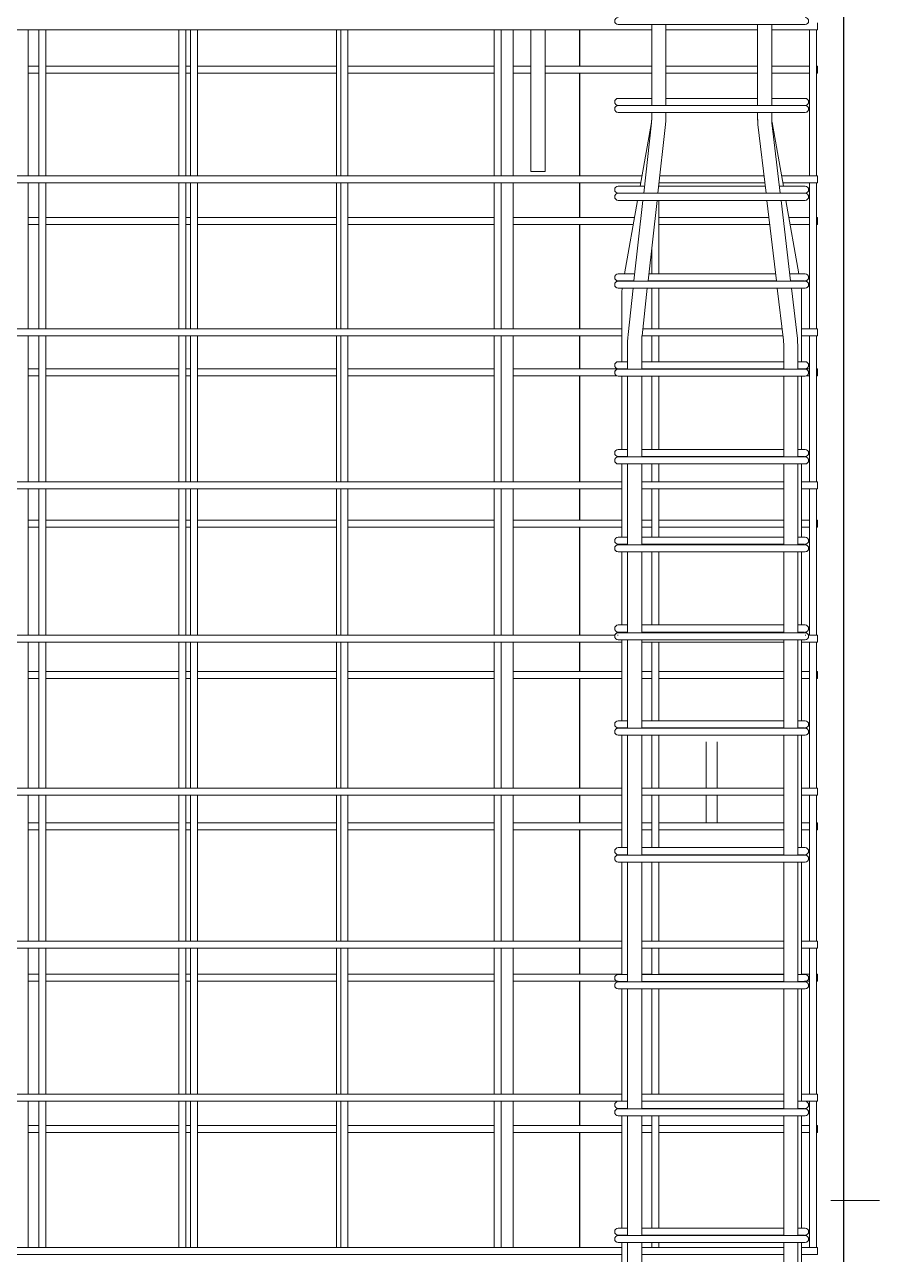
# Model space of a CAD drawing. Header units: millimetres. Extents: x 1454 to 26503, y -2036 to 18825.
# Drawn here: x 4909 to 5879, y 1588 to 2984 of the extents above; entities that cross this region are included whole.
import ezdxf

# ---------------------------------------------------------------- set-up
doc = ezdxf.new("R2010")
doc.units = ezdxf.units.MM
for name, color, linetype, lineweight in [('A-GENM', 13, 'Continuous', 18), ('A-WALL', 113, 'Continuous', 25), ('G-ANNO-SYMB', 111, 'Continuous', 9), ('S-RBAR', 171, 'Continuous', 18)]:
    doc.layers.add(name, color=color, linetype=linetype, lineweight=lineweight)

# ---------------------------------------------------------------- blocks, each defined once
blk = doc.blocks.new('12_7Ø_ Lifting Insert_COLUMN - 12_9Ø Lifting insert-V3-Elevation Front 1')
at = {"layer": 'A-GENM', "flags": 128}
for points in [[(5682.5, 2170), (5682.5, 2165.9), (5682.5, 2154.4), (5682.5, 2137.2), (5682.5, 2117.6)], [(5695.2, 2117.6), (5695.2, 2122.8), (5695.2, 2142.3), (5695.2, 2158.2), (5695.2, 2167.8), (5695.2, 2170)], [(5682.5, 2109.6), (5682.5, 2097.7), (5682.5, 2081.8), (5682.5, 2078.2)], [(5695.2, 2078.2), (5695.2, 2085.6), (5695.2, 2102.8), (5695.2, 2109.6)]]:
    blk.add_lwpolyline(points, dxfattribs=at)

msp = doc.modelspace()

# ---------------------------------------------------------------- linework, layer by layer
at = {"layer": 'A-WALL'}
for p, q in [((5838.8071, -378), (5838.8071, 3660)), ((5538.8071, 2978.26923), (5538.8071, 2936.96552)), ((5538.8071, 2928.96552), (5538.8071, 2812.53846)), ((5538.8071, 2804.53846), (5538.8071, 2765.2069)), ((5538.8071, 2757.2069), (5538.8071, 2638.80769)), ((5538.8071, 2630.80769), (5538.8071, 2593.44828)), ((5538.8071, 2585.44828), (5538.8071, 2465.07692)), ((5538.8071, 2457.07692), (5538.8071, 2421.68966)), ((5538.8071, 2413.68966), (5538.8071, 2291.34615)), ((5538.8071, 2283.34615), (5538.8071, 2249.93103)), ((5538.8071, 2241.93103), (5538.8071, 2117.61538)), ((5538.8071, 2109.61538), (5538.8071, 2078.17241)), ((5538.8071, 2070.17241), (5538.8071, 1943.88462)), ((5538.8071, 1935.88462), (5538.8071, 1906.41379)), ((5538.8071, 1898.41379), (5538.8071, 1770.15385)), ((5538.8071, 1762.15385), (5538.8071, 1734.65517)), ((5538.8071, 1726.65517), (5538.8071, 1596.42308))]:
    msp.add_line(p, q, dxfattribs=at)
at = {"layer": 'G-ANNO-SYMB'}
msp.add_line((5879.10057, 1649.65673), (5824.05879, 1649.65673), dxfattribs=at)
at = {"layer": 'S-RBAR'}
for p, q in [((5620.90093, 2978.26923), (4408.8071, 2978.26923)), ((4913.41794, 2812.53846), (4913.41794, 2978.26923)), ((4925.41794, 2812.53846), (4925.41794, 2978.26923)), ((4933.41794, 2812.53846), (4933.41794, 2978.26923)), ((5084.28822, 2812.53846), (5084.28822, 2978.26923)), ((5092.28822, 2812.53846), (5092.28822, 2978.26923)), ((5097.62156, 2812.53846), (5097.62156, 2978.26923)), ((5105.62156, 2812.53846), (5105.62156, 2978.26923)), ((5263.1585, 2812.53846), (5263.1585, 2978.26923)), ((5268.26267, 2812.53846), (5268.26267, 2978.26923)), ((5276.26267, 2812.53846), (5276.26267, 2978.26923)), ((5442.02878, 2812.53846), (5442.02878, 2978.26923)), ((5450.02878, 2812.53846), (5450.02878, 2978.26923)), ((5463.8071, 2812.53846), (5463.8071, 2978.26923)), ((5483.78472, 2817.5), (5483.78472, 2978.26923)), ((5499.78472, 2817.5), (5499.78472, 2978.26923)), ((5582.8071, 2984.10805), (5602.8071, 2984.10805)), ((5582.8071, 2984.10805), (5602.8071, 2984.10805)), ((5774.8071, 2984.10805), (5602.8071, 2984.10805)), ((5620.90093, 2892.37833), (5620.90093, 2984.10805)), ((5636.90093, 2892.37833), (5636.90093, 2984.10805)), ((5740.90093, 2978.26923), (5636.90093, 2978.26923)), ((5740.90093, 2892.37833), (5740.90093, 2984.10805)), ((5756.90093, 2892.37833), (5756.90093, 2984.10805)), ((5808.8071, 2978.26923), (5756.90093, 2978.26923)), ((5774.8071, 2984.10805), (5794.8071, 2984.10805)), ((5799.76935, 2812.53846), (5799.76935, 2978.26923)), ((5807.76935, 2812.53846), (5807.76935, 2978.26923)), ((5808.8071, 2986.26923), (5808.8071, 2978.26923)), ((4925.41794, 2936.96552), (4913.41794, 2936.96552)), ((5084.28822, 2936.96552), (4933.41794, 2936.96552)), ((5097.62156, 2936.96552), (5092.28822, 2936.96552)), ((5263.1585, 2936.96552), (5105.62156, 2936.96552)), ((5442.02878, 2936.96552), (5276.26267, 2936.96552)), ((5483.78472, 2936.96552), (5463.8071, 2936.96552)), ((5620.89907, 2936.96552), (5499.78472, 2936.96552)), ((5740.90093, 2936.96552), (5636.90093, 2936.96552)), ((5799.76935, 2936.96552), (5756.90093, 2936.96552)), ((5808.8071, 2936.96552), (5807.76935, 2936.96552)), ((5808.8071, 2936.96552), (5808.8071, 2928.96552)), ((4925.41794, 2928.96552), (4913.41794, 2928.96552)), ((5084.28822, 2928.96552), (4933.41794, 2928.96552)), ((5097.62156, 2928.96552), (5092.28822, 2928.96552)), ((5263.1585, 2928.96552), (5105.62156, 2928.96552)), ((5442.02878, 2928.96552), (5276.26267, 2928.96552)), ((5483.78472, 2928.96552), (5463.8071, 2928.96552)), ((5620.89907, 2928.96552), (5499.78472, 2928.96552)), ((5740.90093, 2928.96552), (5636.90093, 2928.96552)), ((5799.76935, 2928.96552), (5756.90093, 2928.96552)), ((5808.8071, 2928.96552), (5807.76935, 2928.96552)), ((5602.8071, 2900.38943), (5582.8071, 2900.38943)), ((5582.8071, 2892.37833), (5588.66497, 2892.37833)), ((5582.8071, 2892.37833), (5588.66497, 2892.37833)), ((5588.66497, 2892.37833), (5602.8071, 2892.37833)), ((5602.8071, 2900.38943), (5620.90093, 2900.38943)), ((5774.8071, 2892.37833), (5602.8071, 2892.37833)), ((5636.90093, 2900.38943), (5740.90093, 2900.38943)), ((5756.90093, 2900.38943), (5774.8071, 2900.38943)), ((5794.8071, 2900.38943), (5774.8071, 2900.38943)), ((5774.8071, 2892.37833), (5794.8071, 2892.37833)), ((5582.8071, 2884.37833), (5602.8071, 2884.37833)), ((5582.8071, 2884.37833), (5602.8071, 2884.37833)), ((5774.8071, 2884.37833), (5602.8071, 2884.37833)), ((5620.56731, 2872.57983), (5620.89962, 2878.26204)), ((5620.89962, 2878.26204), (5620.90093, 2878.64344)), ((5620.90093, 2878.64344), (5620.90093, 2884.37833)), ((5636.68532, 2874.72932), (5636.90093, 2878.64344)), ((5636.90093, 2878.64344), (5636.90093, 2884.37833)), ((5740.90093, 2878.64344), (5740.90093, 2884.37833)), ((5741.1318, 2874.70179), (5740.90093, 2878.64344)), ((5756.90093, 2878.64344), (5756.90093, 2884.37833)), ((5756.90231, 2878.26551), (5756.90093, 2878.64344)), ((5757.25245, 2872.6349), (5756.90231, 2878.26551)), ((5774.8071, 2884.37833), (5794.8071, 2884.37833)), ((5607.66496, 2800.77886), (5620.41478, 2873.0867)), ((5611.69764, 2792.64861), (5620.56731, 2872.57983)), ((5627.79585, 2792.64861), (5636.4697, 2870.8152)), ((5636.4697, 2870.8152), (5636.68532, 2874.72932)), ((5741.36267, 2870.76013), (5741.1318, 2874.70179)), ((5750.57871, 2792.64861), (5741.36267, 2870.76013)), ((5766.68969, 2792.64861), (5757.25245, 2872.6349)), ((5770.13691, 2800.77886), (5757.38709, 2873.0867)), ((5609.73849, 2812.53846), (4408.8071, 2812.53846)), ((5499.78472, 2817.5), (5483.78472, 2817.5)), ((5748.23199, 2812.53846), (5630.00295, 2812.53846)), ((5808.8071, 2812.53846), (5768.06337, 2812.53846)), ((5808.8071, 2812.53846), (5808.8071, 2804.53846)), ((5608.32788, 2804.53846), (4408.8071, 2804.53846)), ((4913.41794, 2638.80769), (4913.41794, 2804.53846)), ((4925.41794, 2638.80769), (4925.41794, 2804.53846)), ((4933.41794, 2638.80769), (4933.41794, 2804.53846)), ((5084.28822, 2638.80769), (5084.28822, 2804.53846)), ((5092.28822, 2638.80769), (5092.28822, 2804.53846)), ((5097.62156, 2638.80769), (5097.62156, 2804.53846)), ((5105.62156, 2638.80769), (5105.62156, 2804.53846)), ((5263.1585, 2638.80769), (5263.1585, 2804.53846)), ((5268.26267, 2638.80769), (5268.26267, 2804.53846)), ((5276.26267, 2638.80769), (5276.26267, 2804.53846)), ((5442.02878, 2638.80769), (5442.02878, 2804.53846)), ((5450.02878, 2638.80769), (5450.02878, 2804.53846)), ((5463.8071, 2638.80769), (5463.8071, 2804.53846)), ((5602.8071, 2800.77886), (5582.8071, 2800.77886)), ((5588.66497, 2792.77886), (5582.8071, 2792.77886)), ((5582.8071, 2792.64861), (5588.66497, 2792.64861)), ((5582.8071, 2792.64861), (5588.66497, 2792.64861)), ((5602.8071, 2792.77886), (5588.66497, 2792.77886)), ((5588.66497, 2792.64861), (5602.8071, 2792.64861)), ((5602.8071, 2800.77886), (5612.59983, 2800.77886)), ((5602.8071, 2792.77886), (5611.7121, 2792.77886)), ((5774.8071, 2792.64861), (5602.8071, 2792.64861)), ((5627.8103, 2792.77886), (5750.56335, 2792.77886)), ((5628.69803, 2800.77886), (5749.61946, 2800.77886)), ((5628.89907, 2800.77886), (5628.89907, 2802.59051)), ((5749.17588, 2804.53846), (5629.11522, 2804.53846)), ((5765.73044, 2800.77886), (5774.8071, 2800.77886)), ((5766.67433, 2792.77886), (5774.8071, 2792.77886)), ((5808.8071, 2804.53846), (5769.47399, 2804.53846)), ((5794.8071, 2800.77886), (5774.8071, 2800.77886)), ((5788.94924, 2792.77886), (5774.8071, 2792.77886)), ((5774.8071, 2792.64861), (5794.8071, 2792.64861)), ((5794.12562, 2792.77886), (5788.94924, 2792.77886)), ((5799.76935, 2638.80769), (5799.76935, 2804.53846)), ((5807.76935, 2638.80769), (5807.76935, 2804.53846)), ((5582.8071, 2784.64861), (5602.8071, 2784.64861)), ((5582.8071, 2784.64861), (5602.8071, 2784.64861)), ((5590.10093, 2701.16828), (5604.82076, 2784.64861)), ((5600.68258, 2693.3835), (5610.80992, 2784.64861)), ((5774.8071, 2784.64861), (5602.8071, 2784.64861)), ((5616.78078, 2693.3835), (5626.90812, 2784.64861)), ((5628.89907, 2701.16828), (5628.89907, 2784.64861)), ((5762.29059, 2693.3835), (5751.5226, 2784.64861)), ((5778.40157, 2693.3835), (5767.63358, 2784.64861)), ((5787.70094, 2701.16828), (5772.98111, 2784.64861)), ((5774.8071, 2784.64861), (5794.8071, 2784.64861)), ((4925.41794, 2765.2069), (4913.41794, 2765.2069)), ((5084.28822, 2765.2069), (4933.41794, 2765.2069)), ((5097.62156, 2765.2069), (5092.28822, 2765.2069)), ((5263.1585, 2765.2069), (5105.62156, 2765.2069)), ((5442.02878, 2765.2069), (5276.26267, 2765.2069)), ((5601.39266, 2765.2069), (5463.8071, 2765.2069)), ((5753.81645, 2765.2069), (5628.89907, 2765.2069)), ((5799.76935, 2765.2069), (5776.40921, 2765.2069)), ((5808.8071, 2765.2069), (5807.76935, 2765.2069)), ((5808.8071, 2765.2069), (5808.8071, 2757.2069)), ((4925.41794, 2757.2069), (4913.41794, 2757.2069)), ((5084.28822, 2757.2069), (4933.41794, 2757.2069)), ((5097.62156, 2757.2069), (5092.28822, 2757.2069)), ((5263.1585, 2757.2069), (5105.62156, 2757.2069)), ((5442.02878, 2757.2069), (5276.26267, 2757.2069)), ((5599.98205, 2757.2069), (5463.8071, 2757.2069)), ((5754.76033, 2757.2069), (5628.89907, 2757.2069)), ((5799.76935, 2757.2069), (5777.81982, 2757.2069)), ((5808.8071, 2757.2069), (5807.76935, 2757.2069)), ((5620.89907, 2701.16828), (5620.89907, 2730.49646)), ((5601.40798, 2701.16828), (5582.8071, 2701.16828)), ((5617.64463, 2701.16828), (5761.37209, 2701.16828)), ((5794.8071, 2701.16828), (5777.60021, 2701.16828)), ((5588.66497, 2693.16828), (5582.8071, 2693.16828)), ((5582.8071, 2692.91889), (5588.66497, 2692.91889)), ((5582.8071, 2692.91889), (5588.66497, 2692.91889)), ((5582.8071, 2684.91889), (5602.8071, 2684.91889)), ((5582.8071, 2684.91889), (5602.8071, 2684.91889)), ((5600.60693, 2693.16828), (5588.66497, 2693.16828)), ((5588.66497, 2692.91889), (5602.8071, 2692.91889)), ((5593.92384, 2632.4754), (5599.74329, 2684.91889)), ((5774.8071, 2692.91889), (5602.8071, 2692.91889)), ((5774.8071, 2684.91889), (5602.8071, 2684.91889)), ((5609.82623, 2630.71077), (5615.8415, 2684.91889)), ((5616.7569, 2693.16828), (5762.31598, 2693.16828)), ((5620.89907, 2638.80769), (5620.89907, 2684.91889)), ((5628.89907, 2638.80769), (5628.89907, 2684.91889)), ((5770.23827, 2626.0221), (5763.28929, 2684.91889)), ((5774.8071, 2692.91889), (5794.8071, 2692.91889)), ((5774.8071, 2684.91889), (5794.8071, 2684.91889)), ((5788.94924, 2693.16828), (5778.50038, 2693.16828)), ((5786.12806, 2627.89687), (5779.40027, 2684.91889)), ((5794.12562, 2693.16828), (5788.94924, 2693.16828)), ((5586.90093, 2601.55771), (5586.90093, 2678.82077)), ((5790.90093, 2601.55771), (5790.90093, 2678.82077)), ((5586.90093, 2638.80769), (4408.8071, 2638.80769)), ((5768.72975, 2638.80769), (5610.72471, 2638.80769)), ((5808.8071, 2638.80769), (5790.90093, 2638.80769)), ((5808.8071, 2638.80769), (5808.8071, 2630.80769)), ((5586.90093, 2630.80769), (4408.8071, 2630.80769)), ((4913.41794, 2465.07692), (4913.41794, 2630.80769)), ((4925.41794, 2465.07692), (4925.41794, 2630.80769)), ((4933.41794, 2465.07692), (4933.41794, 2630.80769)), ((5084.28822, 2465.07692), (5084.28822, 2630.80769)), ((5092.28822, 2465.07692), (5092.28822, 2630.80769)), ((5097.62156, 2465.07692), (5097.62156, 2630.80769)), ((5105.62156, 2465.07692), (5105.62156, 2630.80769)), ((5263.1585, 2465.07692), (5263.1585, 2630.80769)), ((5268.26267, 2465.07692), (5268.26267, 2630.80769)), ((5276.26267, 2465.07692), (5276.26267, 2630.80769)), ((5442.02878, 2465.07692), (5442.02878, 2630.80769)), ((5450.02878, 2465.07692), (5450.02878, 2630.80769)), ((5463.8071, 2465.07692), (5463.8071, 2630.80769)), ((5593.4926, 2624.64715), (5593.70822, 2628.56127)), ((5593.4926, 2593.18916), (5593.4926, 2624.64715)), ((5593.70822, 2628.56127), (5593.92384, 2632.4754)), ((5609.4926, 2624.64715), (5609.78599, 2630.33621)), ((5609.4926, 2593.18916), (5609.4926, 2624.64715)), ((5609.78599, 2630.33621), (5609.82623, 2630.71077)), ((5769.67364, 2630.80769), (5609.83699, 2630.80769)), ((5620.89907, 2601.55771), (5620.89907, 2630.80769)), ((5628.89907, 2601.55771), (5628.89907, 2630.80769)), ((5770.28067, 2625.65093), (5770.23827, 2626.0221)), ((5770.58979, 2620.01356), (5770.28067, 2625.65093)), ((5786.35892, 2623.95521), (5786.12806, 2627.89687)), ((5786.58979, 2620.01356), (5786.35892, 2623.95521)), ((5808.8071, 2630.80769), (5790.90093, 2630.80769)), ((5799.76935, 2465.07692), (5799.76935, 2630.80769)), ((5807.76935, 2465.07692), (5807.76935, 2630.80769)), ((5770.58979, 2593.18916), (5770.58979, 2620.01356)), ((5786.58979, 2593.18916), (5786.58979, 2620.01356)), ((5592.91656, 2601.55771), (5582.8071, 2601.55771)), ((5609.4926, 2601.55771), (5770.58979, 2601.55771)), ((5794.8071, 2601.55771), (5786.92842, 2601.55771)), ((4925.41794, 2593.44828), (4913.41794, 2593.44828)), ((4925.41794, 2585.44828), (4913.41794, 2585.44828)), ((5084.28822, 2593.44828), (4933.41794, 2593.44828)), ((5084.28822, 2585.44828), (4933.41794, 2585.44828)), ((5097.62156, 2593.44828), (5092.28822, 2593.44828)), ((5097.62156, 2585.44828), (5092.28822, 2585.44828)), ((5263.1585, 2593.44828), (5105.62156, 2593.44828)), ((5263.1585, 2585.44828), (5105.62156, 2585.44828)), ((5442.02878, 2593.44828), (5276.26267, 2593.44828)), ((5442.02878, 2585.44828), (5276.26267, 2585.44828)), ((5586.90093, 2593.44828), (5463.8071, 2593.44828)), ((5581.47532, 2585.44828), (5463.8071, 2585.44828)), ((5588.66497, 2593.55771), (5582.8071, 2593.55771)), ((5582.8071, 2593.18916), (5588.66497, 2593.18916)), ((5582.8071, 2593.18916), (5588.66497, 2593.18916)), ((5582.8071, 2585.18916), (5602.8071, 2585.18916)), ((5582.8071, 2585.18916), (5602.8071, 2585.18916)), ((5586.90093, 2501.94714), (5586.90093, 2585.18916)), ((5593.33786, 2593.55771), (5588.66497, 2593.55771)), ((5588.66497, 2593.18916), (5602.8071, 2593.18916)), ((5593.4926, 2493.45944), (5593.4926, 2585.18916)), ((5774.8071, 2593.18916), (5602.8071, 2593.18916)), ((5774.8071, 2585.18916), (5602.8071, 2585.18916)), ((5609.4926, 2593.55771), (5770.58979, 2593.55771)), ((5620.89907, 2593.44828), (5609.4926, 2593.44828)), ((5609.4926, 2493.45944), (5609.4926, 2585.18916)), ((5620.89907, 2501.94714), (5620.89907, 2585.18916)), ((5770.58979, 2593.44828), (5628.89907, 2593.44828)), ((5628.89907, 2501.94714), (5628.89907, 2585.18916)), ((5770.58979, 2493.45944), (5770.58979, 2585.18916)), ((5774.8071, 2593.18916), (5794.8071, 2593.18916)), ((5774.8071, 2585.18916), (5794.8071, 2585.18916)), ((5786.58979, 2493.45944), (5786.58979, 2585.18916)), ((5788.94924, 2593.55771), (5786.79265, 2593.55771)), ((5794.12562, 2593.55771), (5788.94924, 2593.55771)), ((5799.76935, 2593.44828), (5790.90093, 2593.44828)), ((5790.90093, 2501.94714), (5790.90093, 2585.18916)), ((5799.76935, 2585.44828), (5796.13888, 2585.44828)), ((5808.8071, 2593.44828), (5807.76935, 2593.44828)), ((5808.8071, 2585.44828), (5807.76935, 2585.44828)), ((5808.8071, 2593.44828), (5808.8071, 2585.44828)), ((5592.91656, 2501.94714), (5582.8071, 2501.94714)), ((5609.4926, 2501.94714), (5770.58979, 2501.94714)), ((5794.8071, 2501.94714), (5786.92842, 2501.94714)), ((5588.66497, 2493.94714), (5582.8071, 2493.94714)), ((5582.8071, 2493.45944), (5588.66497, 2493.45944)), ((5582.8071, 2493.45944), (5588.66497, 2493.45944)), ((5582.8071, 2485.45944), (5602.8071, 2485.45944)), ((5582.8071, 2485.45944), (5602.8071, 2485.45944)), ((5586.90093, 2493.45944), (5586.90093, 2493.94714)), ((5586.90093, 2402.33657), (5586.90093, 2485.45944)), ((5593.33786, 2493.94714), (5588.66497, 2493.94714)), ((5588.66497, 2493.45944), (5602.8071, 2493.45944)), ((5593.4926, 2393.72972), (5593.4926, 2485.45944)), ((5774.8071, 2493.45944), (5602.8071, 2493.45944)), ((5774.8071, 2485.45944), (5602.8071, 2485.45944)), ((5609.4926, 2493.94714), (5770.58979, 2493.94714)), ((5609.4926, 2393.72972), (5609.4926, 2485.45944)), ((5620.89907, 2493.45944), (5620.89907, 2493.94714)), ((5620.89907, 2465.07692), (5620.89907, 2485.45944)), ((5628.89907, 2493.45944), (5628.89907, 2493.94714)), ((5628.89907, 2465.07692), (5628.89907, 2485.45944)), ((5770.58979, 2393.72972), (5770.58979, 2485.45944)), ((5774.8071, 2493.45944), (5794.8071, 2493.45944)), ((5774.8071, 2485.45944), (5794.8071, 2485.45944)), ((5786.58979, 2393.72972), (5786.58979, 2485.45944)), ((5788.94924, 2493.94714), (5786.79265, 2493.94714)), ((5794.12562, 2493.94714), (5788.94924, 2493.94714)), ((5790.90093, 2493.45944), (5790.90093, 2493.94714)), ((5790.90093, 2402.33657), (5790.90093, 2485.45944)), ((5586.90093, 2465.07692), (4408.8071, 2465.07692)), ((5586.90093, 2457.07692), (4408.8071, 2457.07692)), ((4913.41794, 2291.34615), (4913.41794, 2457.07692)), ((4925.41794, 2291.34615), (4925.41794, 2457.07692)), ((4933.41794, 2291.34615), (4933.41794, 2457.07692)), ((5084.28822, 2291.34615), (5084.28822, 2457.07692)), ((5092.28822, 2291.34615), (5092.28822, 2457.07692)), ((5097.62156, 2291.34615), (5097.62156, 2457.07692)), ((5105.62156, 2291.34615), (5105.62156, 2457.07692)), ((5263.1585, 2291.34615), (5263.1585, 2457.07692)), ((5268.26267, 2291.34615), (5268.26267, 2457.07692)), ((5276.26267, 2291.34615), (5276.26267, 2457.07692)), ((5442.02878, 2291.34615), (5442.02878, 2457.07692)), ((5450.02878, 2291.34615), (5450.02878, 2457.07692)), ((5463.8071, 2291.34615), (5463.8071, 2457.07692)), ((5770.58979, 2465.07692), (5609.4926, 2465.07692)), ((5770.58979, 2457.07692), (5609.4926, 2457.07692)), ((5620.89907, 2402.33657), (5620.89907, 2457.07692)), ((5628.89907, 2402.33657), (5628.89907, 2457.07692)), ((5808.8071, 2465.07692), (5790.90093, 2465.07692)), ((5808.8071, 2457.07692), (5790.90093, 2457.07692)), ((5799.76935, 2291.34615), (5799.76935, 2457.07692)), ((5807.76935, 2291.34615), (5807.76935, 2457.07692)), ((5808.8071, 2465.07692), (5808.8071, 2457.07692)), ((4925.41794, 2421.68966), (4913.41794, 2421.68966)), ((5084.28822, 2421.68966), (4933.41794, 2421.68966)), ((5097.62156, 2421.68966), (5092.28822, 2421.68966)), ((5263.1585, 2421.68966), (5105.62156, 2421.68966)), ((5442.02878, 2421.68966), (5276.26267, 2421.68966)), ((5586.90093, 2421.68966), (5463.8071, 2421.68966)), ((5620.89907, 2421.68966), (5609.4926, 2421.68966)), ((5770.58979, 2421.68966), (5628.89907, 2421.68966)), ((5799.76935, 2421.68966), (5790.90093, 2421.68966)), ((5808.8071, 2421.68966), (5807.76935, 2421.68966)), ((5808.8071, 2421.68966), (5808.8071, 2413.68966)), ((4925.41794, 2413.68966), (4913.41794, 2413.68966)), ((5084.28822, 2413.68966), (4933.41794, 2413.68966)), ((5097.62156, 2413.68966), (5092.28822, 2413.68966)), ((5263.1585, 2413.68966), (5105.62156, 2413.68966)), ((5442.02878, 2413.68966), (5276.26267, 2413.68966)), ((5586.90093, 2413.68966), (5463.8071, 2413.68966)), ((5592.91656, 2402.33657), (5582.8071, 2402.33657)), ((5620.89907, 2413.68966), (5609.4926, 2413.68966)), ((5609.4926, 2402.33657), (5770.58979, 2402.33657)), ((5770.58979, 2413.68966), (5628.89907, 2413.68966)), ((5794.8071, 2402.33657), (5786.92842, 2402.33657)), ((5799.76935, 2413.68966), (5790.90093, 2413.68966)), ((5808.8071, 2413.68966), (5807.76935, 2413.68966)), ((5588.66497, 2394.33657), (5582.8071, 2394.33657)), ((5582.8071, 2393.72972), (5588.66497, 2393.72972)), ((5582.8071, 2393.72972), (5588.66497, 2393.72972)), ((5586.90093, 2393.72972), (5586.90093, 2394.33657)), ((5593.33786, 2394.33657), (5588.66497, 2394.33657)), ((5588.66497, 2393.72972), (5602.8071, 2393.72972)), ((5774.8071, 2393.72972), (5602.8071, 2393.72972)), ((5609.4926, 2394.33657), (5770.58979, 2394.33657)), ((5620.89907, 2393.72972), (5620.89907, 2394.33657)), ((5628.89907, 2393.72972), (5628.89907, 2394.33657)), ((5774.8071, 2393.72972), (5794.8071, 2393.72972)), ((5788.94924, 2394.33657), (5786.79265, 2394.33657)), ((5794.12562, 2394.33657), (5788.94924, 2394.33657)), ((5790.90093, 2393.72972), (5790.90093, 2394.33657)), ((5582.8071, 2385.72972), (5602.8071, 2385.72972)), ((5582.8071, 2385.72972), (5602.8071, 2385.72972)), ((5586.90093, 2302.72599), (5586.90093, 2385.72972)), ((5593.4926, 2294), (5593.4926, 2385.72972)), ((5774.8071, 2385.72972), (5602.8071, 2385.72972)), ((5609.4926, 2294), (5609.4926, 2385.72972)), ((5620.89907, 2302.72599), (5620.89907, 2385.72972)), ((5628.89907, 2302.72599), (5628.89907, 2385.72972)), ((5770.58979, 2294), (5770.58979, 2385.72972)), ((5774.8071, 2385.72972), (5794.8071, 2385.72972)), ((5786.58979, 2294), (5786.58979, 2385.72972)), ((5790.90093, 2302.72599), (5790.90093, 2385.72972)), ((5579.25428, 2291.34615), (4408.8071, 2291.34615)), ((5582.8071, 2291.34615), (5582.10327, 2291.34615)), ((5592.91656, 2302.72599), (5582.8071, 2302.72599)), ((5588.66497, 2294.72599), (5582.8071, 2294.72599)), ((5582.8071, 2294), (5588.66497, 2294)), ((5582.8071, 2294), (5588.66497, 2294)), ((5586.90093, 2294), (5586.90093, 2294.72599)), ((5593.33786, 2294.72599), (5588.66497, 2294.72599)), ((5588.66497, 2294), (5602.8071, 2294)), ((5774.8071, 2294), (5602.8071, 2294)), ((5609.4926, 2302.72599), (5770.58979, 2302.72599)), ((5609.4926, 2294.72599), (5770.58979, 2294.72599)), ((5620.89907, 2294), (5620.89907, 2294.72599)), ((5628.89907, 2294), (5628.89907, 2294.72599)), ((5774.8071, 2294), (5794.8071, 2294)), ((5788.94924, 2294.72599), (5786.79265, 2294.72599)), ((5794.8071, 2302.72599), (5786.92842, 2302.72599)), ((5794.12562, 2294.72599), (5788.94924, 2294.72599)), ((5790.90093, 2294), (5790.90093, 2294.72599)), ((5795.51094, 2291.34615), (5794.8071, 2291.34615)), ((5808.8071, 2291.34615), (5798.35993, 2291.34615)), ((5808.8071, 2291.34615), (5808.8071, 2283.34615)), ((5586.90093, 2283.34615), (4408.8071, 2283.34615)), ((4913.41794, 2117.61538), (4913.41794, 2283.34615)), ((4925.41794, 2117.61538), (4925.41794, 2283.34615)), ((4933.41794, 2117.61538), (4933.41794, 2283.34615)), ((5084.28822, 2117.61538), (5084.28822, 2283.34615)), ((5092.28822, 2117.61538), (5092.28822, 2283.34615)), ((5097.62156, 2117.61538), (5097.62156, 2283.34615)), ((5105.62156, 2117.61538), (5105.62156, 2283.34615)), ((5263.1585, 2117.61538), (5263.1585, 2283.34615)), ((5268.26267, 2117.61538), (5268.26267, 2283.34615)), ((5276.26267, 2117.61538), (5276.26267, 2283.34615)), ((5442.02878, 2117.61538), (5442.02878, 2283.34615)), ((5450.02878, 2117.61538), (5450.02878, 2283.34615)), ((5463.8071, 2117.61538), (5463.8071, 2283.34615)), ((5582.8071, 2286), (5602.8071, 2286)), ((5582.8071, 2286), (5602.8071, 2286)), ((5586.90093, 2194), (5586.90093, 2286)), ((5593.4926, 2185.61713), (5593.4926, 2286)), ((5774.8071, 2286), (5602.8071, 2286)), ((5609.4926, 2185.61713), (5609.4926, 2286)), ((5770.58979, 2283.34615), (5609.4926, 2283.34615)), ((5620.89907, 2194), (5620.89907, 2283.34615)), ((5628.89907, 2194), (5628.89907, 2283.34615)), ((5770.58979, 2185.61713), (5770.58979, 2286)), ((5774.8071, 2286), (5794.8071, 2286)), ((5786.58979, 2185.61713), (5786.58979, 2286)), ((5790.90093, 2194), (5790.90093, 2286)), ((5808.8071, 2283.34615), (5790.90093, 2283.34615)), ((5799.76935, 2117.61538), (5799.76935, 2283.34615)), ((5807.76935, 2117.61538), (5807.76935, 2283.34615)), ((4925.41794, 2249.93103), (4913.41794, 2249.93103)), ((5084.28822, 2249.93103), (4933.41794, 2249.93103)), ((5097.62156, 2249.93103), (5092.28822, 2249.93103)), ((5263.1585, 2249.93103), (5105.62156, 2249.93103)), ((5442.02878, 2249.93103), (5276.26267, 2249.93103)), ((5586.90093, 2249.93103), (5463.8071, 2249.93103)), ((5620.89907, 2249.93103), (5609.4926, 2249.93103)), ((5770.58979, 2249.93103), (5628.89907, 2249.93103)), ((5799.76935, 2249.93103), (5790.90093, 2249.93103)), ((5808.8071, 2249.93103), (5807.76935, 2249.93103)), ((5808.8071, 2249.93103), (5808.8071, 2241.93103)), ((4925.41794, 2241.93103), (4913.41794, 2241.93103)), ((5084.28822, 2241.93103), (4933.41794, 2241.93103)), ((5097.62156, 2241.93103), (5092.28822, 2241.93103)), ((5263.1585, 2241.93103), (5105.62156, 2241.93103)), ((5442.02878, 2241.93103), (5276.26267, 2241.93103)), ((5586.90093, 2241.93103), (5463.8071, 2241.93103)), ((5620.89907, 2241.93103), (5609.4926, 2241.93103)), ((5770.58979, 2241.93103), (5628.89907, 2241.93103)), ((5799.76935, 2241.93103), (5790.90093, 2241.93103)), ((5808.8071, 2241.93103), (5807.76935, 2241.93103)), ((5592.91656, 2194), (5582.8071, 2194)), ((5609.4926, 2194), (5770.58979, 2194)), ((5794.8071, 2194), (5786.92842, 2194)), ((5588.66497, 2186), (5582.8071, 2186)), ((5582.8071, 2185.61713), (5588.66497, 2185.61713)), ((5582.8071, 2185.61713), (5588.66497, 2185.61713)), ((5582.8071, 2177.61713), (5602.8071, 2177.61713)), ((5582.8071, 2177.61713), (5602.8071, 2177.61713)), ((5586.90093, 2050.05263), (5586.90093, 2177.61713)), ((5593.33786, 2186), (5588.66497, 2186)), ((5588.66497, 2185.61713), (5602.8071, 2185.61713)), ((5593.4926, 2041.6649), (5593.4926, 2177.61713)), ((5774.8071, 2185.61713), (5602.8071, 2185.61713)), ((5774.8071, 2177.61713), (5602.8071, 2177.61713)), ((5609.4926, 2186), (5770.58979, 2186)), ((5609.4926, 2041.6649), (5609.4926, 2177.61713)), ((5620.89907, 2117.61538), (5620.89907, 2177.61713)), ((5628.89907, 2117.61538), (5628.89907, 2177.61713)), ((5770.58979, 2041.6649), (5770.58979, 2177.61713)), ((5774.8071, 2185.61713), (5794.8071, 2185.61713)), ((5774.8071, 2177.61713), (5794.8071, 2177.61713)), ((5786.58979, 2041.6649), (5786.58979, 2177.61713)), ((5788.94924, 2186), (5786.79265, 2186)), ((5794.12562, 2186), (5788.94924, 2186)), ((5790.90093, 2050.05263), (5790.90093, 2177.61713)), ((5586.90093, 2117.61538), (4408.8071, 2117.61538)), ((5586.90093, 2109.61538), (4408.8071, 2109.61538)), ((4913.41794, 1943.88462), (4913.41794, 2109.61538)), ((4925.41794, 1943.88462), (4925.41794, 2109.61538)), ((4933.41794, 1943.88462), (4933.41794, 2109.61538)), ((5084.28822, 1943.88462), (5084.28822, 2109.61538)), ((5092.28822, 1943.88462), (5092.28822, 2109.61538)), ((5097.62156, 1943.88462), (5097.62156, 2109.61538)), ((5105.62156, 1943.88462), (5105.62156, 2109.61538)), ((5263.1585, 1943.88462), (5263.1585, 2109.61538)), ((5268.26267, 1943.88462), (5268.26267, 2109.61538)), ((5276.26267, 1943.88462), (5276.26267, 2109.61538)), ((5442.02878, 1943.88462), (5442.02878, 2109.61538)), ((5450.02878, 1943.88462), (5450.02878, 2109.61538)), ((5463.8071, 1943.88462), (5463.8071, 2109.61538)), ((5770.58979, 2117.61538), (5609.4926, 2117.61538)), ((5770.58979, 2109.61538), (5609.4926, 2109.61538)), ((5620.89907, 2050.05263), (5620.89907, 2109.61538)), ((5628.89907, 2050.05263), (5628.89907, 2109.61538)), ((5808.8071, 2117.61538), (5790.90093, 2117.61538)), ((5808.8071, 2109.61538), (5790.90093, 2109.61538)), ((5799.76935, 1943.88462), (5799.76935, 2109.61538)), ((5807.76935, 1943.88462), (5807.76935, 2109.61538)), ((5808.8071, 2117.61538), (5808.8071, 2109.61538)), ((4925.41794, 2078.17241), (4913.41794, 2078.17241)), ((4925.41794, 2070.17241), (4913.41794, 2070.17241)), ((5084.28822, 2078.17241), (4933.41794, 2078.17241)), ((5084.28822, 2070.17241), (4933.41794, 2070.17241)), ((5097.62156, 2078.17241), (5092.28822, 2078.17241)), ((5097.62156, 2070.17241), (5092.28822, 2070.17241)), ((5263.1585, 2078.17241), (5105.62156, 2078.17241)), ((5263.1585, 2070.17241), (5105.62156, 2070.17241)), ((5442.02878, 2078.17241), (5276.26267, 2078.17241)), ((5442.02878, 2070.17241), (5276.26267, 2070.17241)), ((5586.90093, 2078.17241), (5463.8071, 2078.17241)), ((5586.90093, 2070.17241), (5463.8071, 2070.17241)), ((5620.89907, 2078.17241), (5609.4926, 2078.17241)), ((5620.89907, 2070.17241), (5609.4926, 2070.17241)), ((5770.58979, 2078.17241), (5628.89907, 2078.17241)), ((5770.58979, 2070.17241), (5628.89907, 2070.17241)), ((5799.76935, 2078.17241), (5790.90093, 2078.17241)), ((5799.76935, 2070.17241), (5790.90093, 2070.17241)), ((5808.8071, 2078.17241), (5807.76935, 2078.17241)), ((5808.8071, 2070.17241), (5807.76935, 2070.17241)), ((5808.8071, 2078.17241), (5808.8071, 2070.17241)), ((5592.91656, 2050.05263), (5582.8071, 2050.05263)), ((5588.66497, 2042.05263), (5582.8071, 2042.05263)), ((5582.8071, 2041.6649), (5588.66497, 2041.6649)), ((5582.8071, 2041.6649), (5588.66497, 2041.6649)), ((5593.33786, 2042.05263), (5588.66497, 2042.05263)), ((5588.66497, 2041.6649), (5602.8071, 2041.6649)), ((5774.8071, 2041.6649), (5602.8071, 2041.6649)), ((5609.4926, 2050.05263), (5770.58979, 2050.05263)), ((5609.4926, 2042.05263), (5770.58979, 2042.05263)), ((5774.8071, 2041.6649), (5794.8071, 2041.6649)), ((5788.94924, 2042.05263), (5786.79265, 2042.05263)), ((5794.8071, 2050.05263), (5786.92842, 2050.05263)), ((5794.12562, 2042.05263), (5788.94924, 2042.05263)), ((5582.8071, 2033.6649), (5602.8071, 2033.6649)), ((5582.8071, 2033.6649), (5602.8071, 2033.6649)), ((5586.90093, 1906.10526), (5586.90093, 2033.6649)), ((5593.4926, 1897.71267), (5593.4926, 2033.6649)), ((5774.8071, 2033.6649), (5602.8071, 2033.6649)), ((5609.4926, 1897.71267), (5609.4926, 2033.6649)), ((5620.89907, 1943.88462), (5620.89907, 2033.6649)), ((5628.89907, 1943.88462), (5628.89907, 2033.6649)), ((5770.58979, 1897.71267), (5770.58979, 2033.6649)), ((5774.8071, 2033.6649), (5794.8071, 2033.6649)), ((5786.58979, 1897.71267), (5786.58979, 2033.6649)), ((5790.90093, 1906.10526), (5790.90093, 2033.6649)), ((5586.90093, 1943.88462), (4408.8071, 1943.88462)), ((5770.58979, 1943.88462), (5609.4926, 1943.88462)), ((5808.8071, 1943.88462), (5790.90093, 1943.88462)), ((5808.8071, 1943.88462), (5808.8071, 1935.88462)), ((5586.90093, 1935.88462), (4408.8071, 1935.88462)), ((4913.41794, 1770.15385), (4913.41794, 1935.88462)), ((4925.41794, 1770.15385), (4925.41794, 1935.88462)), ((4933.41794, 1770.15385), (4933.41794, 1935.88462)), ((5084.28822, 1770.15385), (5084.28822, 1935.88462)), ((5092.28822, 1770.15385), (5092.28822, 1935.88462)), ((5097.62156, 1770.15385), (5097.62156, 1935.88462)), ((5105.62156, 1770.15385), (5105.62156, 1935.88462)), ((5263.1585, 1770.15385), (5263.1585, 1935.88462)), ((5268.26267, 1770.15385), (5268.26267, 1935.88462)), ((5276.26267, 1770.15385), (5276.26267, 1935.88462)), ((5442.02878, 1770.15385), (5442.02878, 1935.88462)), ((5450.02878, 1770.15385), (5450.02878, 1935.88462)), ((5463.8071, 1770.15385), (5463.8071, 1935.88462)), ((5770.58979, 1935.88462), (5609.4926, 1935.88462)), ((5620.89907, 1906.10526), (5620.89907, 1935.88462)), ((5628.89907, 1906.10526), (5628.89907, 1935.88462)), ((5808.8071, 1935.88462), (5790.90093, 1935.88462)), ((5799.76935, 1770.15385), (5799.76935, 1935.88462)), ((5807.76935, 1770.15385), (5807.76935, 1935.88462)), ((4925.41794, 1906.41379), (4913.41794, 1906.41379)), ((4925.41794, 1898.41379), (4913.41794, 1898.41379)), ((5084.28822, 1906.41379), (4933.41794, 1906.41379)), ((5084.28822, 1898.41379), (4933.41794, 1898.41379)), ((5097.62156, 1906.41379), (5092.28822, 1906.41379)), ((5097.62156, 1898.41379), (5092.28822, 1898.41379)), ((5263.1585, 1906.41379), (5105.62156, 1906.41379)), ((5263.1585, 1898.41379), (5105.62156, 1898.41379)), ((5442.02878, 1906.41379), (5276.26267, 1906.41379)), ((5442.02878, 1898.41379), (5276.26267, 1898.41379)), ((5586.90093, 1906.41379), (5463.8071, 1906.41379)), ((5581.35602, 1898.41379), (5463.8071, 1898.41379)), ((5582.8071, 1898.41379), (5581.7945, 1898.41379)), ((5592.91656, 1906.10526), (5582.8071, 1906.10526)), ((5620.89907, 1906.41379), (5609.4926, 1906.41379)), ((5609.4926, 1906.10526), (5770.58979, 1906.10526)), ((5770.58979, 1906.41379), (5628.89907, 1906.41379)), ((5794.8071, 1906.10526), (5786.92842, 1906.10526)), ((5799.76935, 1906.41379), (5790.90093, 1906.41379)), ((5795.8197, 1898.41379), (5794.10023, 1898.41379)), ((5799.76935, 1898.41379), (5796.25818, 1898.41379)), ((5808.8071, 1906.41379), (5807.76935, 1906.41379)), ((5808.8071, 1898.41379), (5807.76935, 1898.41379)), ((5808.8071, 1906.41379), (5808.8071, 1898.41379)), ((5588.66497, 1898.10526), (5582.8071, 1898.10526)), ((5582.8071, 1897.71267), (5588.66497, 1897.71267)), ((5582.8071, 1897.71267), (5588.66497, 1897.71267)), ((5582.8071, 1889.71267), (5602.8071, 1889.71267)), ((5582.8071, 1889.71267), (5602.8071, 1889.71267)), ((5586.90093, 1762.15789), (5586.90093, 1889.71267)), ((5593.33786, 1898.10526), (5588.66497, 1898.10526)), ((5588.66497, 1897.71267), (5602.8071, 1897.71267)), ((5593.4926, 1753.76043), (5593.4926, 1889.71267)), ((5774.8071, 1897.71267), (5602.8071, 1897.71267)), ((5774.8071, 1889.71267), (5602.8071, 1889.71267)), ((5609.4926, 1898.10526), (5770.58979, 1898.10526)), ((5609.4926, 1753.76043), (5609.4926, 1889.71267)), ((5620.89907, 1770.15385), (5620.89907, 1889.71267)), ((5628.89907, 1770.15385), (5628.89907, 1889.71267)), ((5770.58979, 1753.76043), (5770.58979, 1889.71267)), ((5774.8071, 1897.71267), (5794.8071, 1897.71267)), ((5774.8071, 1889.71267), (5794.8071, 1889.71267)), ((5786.58979, 1753.76043), (5786.58979, 1889.71267)), ((5788.94924, 1898.10526), (5786.79265, 1898.10526)), ((5794.12562, 1898.10526), (5788.94924, 1898.10526)), ((5790.90093, 1762.15789), (5790.90093, 1889.71267)), ((5586.90093, 1770.15385), (4408.8071, 1770.15385)), ((5582.8071, 1762.15385), (4408.8071, 1762.15385)), ((4913.41794, 1596.42308), (4913.41794, 1762.15385)), ((4925.41794, 1596.42308), (4925.41794, 1762.15385)), ((4933.41794, 1596.42308), (4933.41794, 1762.15385)), ((5084.28822, 1596.42308), (5084.28822, 1762.15385)), ((5092.28822, 1596.42308), (5092.28822, 1762.15385)), ((5097.62156, 1596.42308), (5097.62156, 1762.15385)), ((5105.62156, 1596.42308), (5105.62156, 1762.15385)), ((5263.1585, 1596.42308), (5263.1585, 1762.15385)), ((5268.26267, 1596.42308), (5268.26267, 1762.15385)), ((5276.26267, 1596.42308), (5276.26267, 1762.15385)), ((5442.02878, 1596.42308), (5442.02878, 1762.15385)), ((5450.02878, 1596.42308), (5450.02878, 1762.15385)), ((5463.8071, 1596.42308), (5463.8071, 1762.15385)), ((5592.91656, 1762.15789), (5582.8071, 1762.15789)), ((5770.58979, 1770.15385), (5609.4926, 1770.15385)), ((5609.4926, 1762.15789), (5770.58979, 1762.15789)), ((5794.8071, 1762.15789), (5786.92842, 1762.15789)), ((5808.8071, 1770.15385), (5790.90093, 1770.15385)), ((5808.8071, 1762.15385), (5794.8071, 1762.15385)), ((5799.76935, 1596.42308), (5799.76935, 1762.15385)), ((5807.76935, 1596.42308), (5807.76935, 1762.15385)), ((5808.8071, 1770.15385), (5808.8071, 1762.15385)), ((5588.66497, 1754.15789), (5582.8071, 1754.15789)), ((5582.8071, 1753.76043), (5588.66497, 1753.76043)), ((5582.8071, 1753.76043), (5588.66497, 1753.76043)), ((5582.8071, 1745.76043), (5602.8071, 1745.76043)), ((5582.8071, 1745.76043), (5602.8071, 1745.76043)), ((5586.90093, 1618.21053), (5586.90093, 1745.76043)), ((5593.33786, 1754.15789), (5588.66497, 1754.15789)), ((5588.66497, 1753.76043), (5602.8071, 1753.76043)), ((5593.4926, 1609.8082), (5593.4926, 1745.76043)), ((5774.8071, 1753.76043), (5602.8071, 1753.76043)), ((5774.8071, 1745.76043), (5602.8071, 1745.76043)), ((5609.4926, 1754.15789), (5770.58979, 1754.15789)), ((5609.4926, 1609.8082), (5609.4926, 1745.76043)), ((5620.89907, 1618.21053), (5620.89907, 1745.76043)), ((5628.89907, 1618.21053), (5628.89907, 1745.76043)), ((5770.58979, 1609.8082), (5770.58979, 1745.76043)), ((5774.8071, 1753.76043), (5794.8071, 1753.76043)), ((5774.8071, 1745.76043), (5794.8071, 1745.76043)), ((5786.58979, 1609.8082), (5786.58979, 1745.76043)), ((5788.94924, 1754.15789), (5786.79265, 1754.15789)), ((5794.12562, 1754.15789), (5788.94924, 1754.15789)), ((5790.90093, 1618.21053), (5790.90093, 1745.76043)), ((4925.41794, 1734.65517), (4913.41794, 1734.65517)), ((5084.28822, 1734.65517), (4933.41794, 1734.65517)), ((5097.62156, 1734.65517), (5092.28822, 1734.65517)), ((5263.1585, 1734.65517), (5105.62156, 1734.65517)), ((5442.02878, 1734.65517), (5276.26267, 1734.65517)), ((5586.90093, 1734.65517), (5463.8071, 1734.65517)), ((5620.89907, 1734.65517), (5609.4926, 1734.65517)), ((5770.58979, 1734.65517), (5628.89907, 1734.65517)), ((5799.76935, 1734.65517), (5790.90093, 1734.65517)), ((5808.8071, 1734.65517), (5807.76935, 1734.65517)), ((5808.8071, 1734.65517), (5808.8071, 1726.65517)), ((4925.41794, 1726.65517), (4913.41794, 1726.65517)), ((5084.28822, 1726.65517), (4933.41794, 1726.65517)), ((5097.62156, 1726.65517), (5092.28822, 1726.65517)), ((5263.1585, 1726.65517), (5105.62156, 1726.65517)), ((5442.02878, 1726.65517), (5276.26267, 1726.65517)), ((5586.90093, 1726.65517), (5463.8071, 1726.65517)), ((5620.89907, 1726.65517), (5609.4926, 1726.65517)), ((5770.58979, 1726.65517), (5628.89907, 1726.65517)), ((5799.76935, 1726.65517), (5790.90093, 1726.65517)), ((5808.8071, 1726.65517), (5807.76935, 1726.65517)), ((5592.91656, 1618.21053), (5582.8071, 1618.21053)), ((5588.66497, 1610.21053), (5582.8071, 1610.21053)), ((5582.8071, 1609.8082), (5588.66497, 1609.8082)), ((5582.8071, 1609.8082), (5588.66497, 1609.8082)), ((5593.33786, 1610.21053), (5588.66497, 1610.21053)), ((5588.66497, 1609.8082), (5602.8071, 1609.8082)), ((5774.8071, 1609.8082), (5602.8071, 1609.8082)), ((5609.4926, 1618.21053), (5770.58979, 1618.21053)), ((5609.4926, 1610.21053), (5770.58979, 1610.21053)), ((5774.8071, 1609.8082), (5794.8071, 1609.8082)), ((5788.94924, 1610.21053), (5786.79265, 1610.21053)), ((5794.8071, 1618.21053), (5786.92842, 1618.21053)), ((5794.12562, 1610.21053), (5788.94924, 1610.21053)), ((5586.90093, 1596.42308), (4408.8071, 1596.42308)), ((5582.8071, 1601.8082), (5602.8071, 1601.8082)), ((5582.8071, 1601.8082), (5602.8071, 1601.8082)), ((5586.90093, 1474.26316), (5586.90093, 1601.8082)), ((5593.4926, 1465.85597), (5593.4926, 1601.8082)), ((5774.8071, 1601.8082), (5602.8071, 1601.8082)), ((5609.4926, 1465.85597), (5609.4926, 1601.8082)), ((5770.58979, 1596.42308), (5609.4926, 1596.42308)), ((5620.89907, 1596.42308), (5620.89907, 1601.8082)), ((5628.89907, 1596.42308), (5628.89907, 1601.8082)), ((5770.58979, 1465.85597), (5770.58979, 1601.8082)), ((5774.8071, 1601.8082), (5794.8071, 1601.8082)), ((5786.58979, 1465.85597), (5786.58979, 1601.8082)), ((5790.90093, 1474.26316), (5790.90093, 1601.8082)), ((5808.8071, 1596.42308), (5790.90093, 1596.42308)), ((5808.8071, 1596.42308), (5808.8071, 1588.42308)), ((5586.90093, 1588.42308), (4408.8071, 1588.42308)), ((5770.58979, 1588.42308), (5609.4926, 1588.42308)), ((5808.8071, 1588.42308), (5790.90093, 1588.42308))]:
    msp.add_line(p, q, dxfattribs=at)
for centre, radius, start, end in [((5582.8071, 2988.10805), 4, 90, 270), ((5794.8071, 2988.10805), 4, 270, 90), ((5582.8071, 2896.38943), 4, 90, 270), ((5582.8071, 2888.37833), 4, 90, 270), ((5582.8071, 2888.37833), 4, 90, 270), ((5582.8071, 2888.37833), 4, 120, 165), ((5582.8071, 2888.37833), 4, 90, 105), ((5794.8071, 2896.38943), 4, 270, 90), ((5794.8071, 2888.37833), 4, 75, 90), ((5794.8071, 2888.37833), 4, 270, 90), ((5794.8071, 2888.37833), 4, 15, 60), ((5582.8071, 2888.37833), 4, 195, 240), ((5588.90093, 2878.64344), 32, 350, 354.49769608), ((5788.90093, 2878.64344), 48, 180, 186.0279037), ((5788.90093, 2878.64344), 32, 185.76818113, 190), ((5794.8071, 2888.37833), 4, 300, 345), ((5588.90093, 2878.64344), 48, 354.2481054, 355), ((5582.8071, 2796.77886), 4, 90, 270), ((5582.8071, 2788.64861), 4, 90, 270), ((5582.8071, 2788.64861), 4, 90, 270), ((5582.8071, 2788.64861), 4, 120, 165), ((5582.8071, 2788.64861), 4, 90, 105), ((5794.8071, 2796.77886), 4, 270, 90), ((5794.8071, 2788.64861), 4, 75, 90), ((5794.8071, 2788.64861), 4, 270, 90), ((5794.8071, 2788.64861), 4, 15, 60), ((5582.8071, 2788.64861), 4, 195, 240), ((5794.8071, 2788.64861), 4, 300, 345), ((5582.8071, 2697.16828), 4, 90, 270), ((5794.8071, 2697.16828), 4, 270, 90), ((5582.8071, 2688.91889), 4, 90, 270), ((5582.8071, 2688.91889), 4, 90, 270), ((5582.8071, 2688.91889), 4, 120, 165), ((5582.8071, 2688.91889), 4, 195, 240), ((5582.8071, 2688.91889), 4, 90, 105), ((5634.90093, 2678.82077), 48, 172.6941098, 180), ((5742.90093, 2678.82077), 48, 360, 7.3058902), ((5794.8071, 2688.91889), 4, 75, 90), ((5794.8071, 2688.91889), 4, 270, 90), ((5794.8071, 2688.91889), 4, 15, 60), ((5794.8071, 2688.91889), 4, 300, 345), ((5582.8071, 2597.55771), 4, 90, 270), ((5794.8071, 2597.55771), 4, 270, 90), ((5582.8071, 2589.18916), 4, 90, 270), ((5582.8071, 2589.18916), 4, 90, 270), ((5582.8071, 2589.18916), 4, 120, 165), ((5582.8071, 2589.18916), 4, 195, 240), ((5582.8071, 2589.18916), 4, 90, 105), ((5794.8071, 2589.18916), 4, 75, 90), ((5794.8071, 2589.18916), 4, 270, 90), ((5794.8071, 2589.18916), 4, 15, 60), ((5794.8071, 2589.18916), 4, 300, 345), ((5582.8071, 2497.94714), 4, 90, 270), ((5794.8071, 2497.94714), 4, 270, 90), ((5582.8071, 2489.45944), 4, 90, 270), ((5582.8071, 2489.45944), 4, 90, 270), ((5582.8071, 2489.45944), 4, 120, 165), ((5582.8071, 2489.45944), 4, 195, 240), ((5582.8071, 2489.45944), 4, 90, 105), ((5794.8071, 2489.45944), 4, 75, 90), ((5794.8071, 2489.45944), 4, 270, 90), ((5794.8071, 2489.45944), 4, 15, 60), ((5794.8071, 2489.45944), 4, 300, 345), ((5582.8071, 2398.33657), 4, 90, 270), ((5794.8071, 2398.33657), 4, 270, 90), ((5582.8071, 2389.72972), 4, 90, 270), ((5582.8071, 2389.72972), 4, 90, 270), ((5582.8071, 2389.72972), 4, 120, 165), ((5582.8071, 2389.72972), 4, 195, 240), ((5582.8071, 2389.72972), 4, 90, 105), ((5794.8071, 2389.72972), 4, 75, 90), ((5794.8071, 2389.72972), 4, 270, 90), ((5794.8071, 2389.72972), 4, 15, 60), ((5794.8071, 2389.72972), 4, 300, 345), ((5582.8071, 2298.72599), 4, 90, 270), ((5582.8071, 2290), 4, 90, 270), ((5582.8071, 2290), 4, 90, 270), ((5582.8071, 2290), 4, 120, 160.16632129), ((5582.8071, 2290), 4, 90, 105), ((5794.8071, 2298.72599), 4, 270, 90), ((5794.8071, 2290), 4, 75, 90), ((5794.8071, 2290), 4, 270, 90), ((5794.8071, 2290), 4, 19.83367871, 60), ((5582.8071, 2190), 4, 90, 270), ((5794.8071, 2190), 4, 270, 90), ((5582.8071, 2181.61713), 4, 90, 270), ((5582.8071, 2181.61713), 4, 90, 270), ((5582.8071, 2181.61713), 4, 195, 240), ((5582.8071, 2181.61713), 4, 120, 163.67662798), ((5582.8071, 2181.61713), 4, 90, 105), ((5794.8071, 2181.61713), 4, 75, 90), ((5794.8071, 2181.61713), 4, 270, 90), ((5794.8071, 2181.61713), 4, 16.32337202, 60), ((5794.8071, 2181.61713), 4, 300, 345), ((5582.8071, 2046.05263), 4, 90, 270), ((5582.8071, 2037.6649), 4, 90, 270), ((5582.8071, 2037.6649), 4, 90, 270), ((5582.8071, 2037.6649), 4, 120, 165), ((5582.8071, 2037.6649), 4, 90, 105), ((5794.8071, 2046.05263), 4, 270, 90), ((5794.8071, 2037.6649), 4, 75, 90), ((5794.8071, 2037.6649), 4, 270, 90), ((5794.8071, 2037.6649), 4, 15, 60), ((5582.8071, 2037.6649), 4, 195, 240), ((5794.8071, 2037.6649), 4, 300, 345), ((5582.8071, 1902.10526), 4, 90, 270), ((5794.8071, 1902.10526), 4, 270, 90), ((5582.8071, 1893.71267), 4, 90, 270), ((5582.8071, 1893.71267), 4, 90, 270), ((5582.8071, 1893.71267), 4, 120, 165), ((5582.8071, 1893.71267), 4, 195, 240), ((5582.8071, 1893.71267), 4, 90, 105), ((5794.8071, 1893.71267), 4, 75, 90), ((5794.8071, 1893.71267), 4, 270, 90), ((5794.8071, 1893.71267), 4, 15, 60), ((5794.8071, 1893.71267), 4, 300, 345), ((5582.8071, 1758.15789), 4, 90, 270), ((5794.8071, 1758.15789), 4, 270, 90), ((5582.8071, 1749.76043), 4, 90, 270), ((5582.8071, 1749.76043), 4, 90, 270), ((5582.8071, 1749.76043), 4, 120, 165), ((5582.8071, 1749.76043), 4, 195, 240), ((5582.8071, 1749.76043), 4, 90, 105), ((5794.8071, 1749.76043), 4, 75, 90), ((5794.8071, 1749.76043), 4, 270, 90), ((5794.8071, 1749.76043), 4, 15, 60), ((5794.8071, 1749.76043), 4, 300, 345), ((5582.8071, 1614.21053), 4, 90, 270), ((5582.8071, 1605.8082), 4, 90, 270), ((5582.8071, 1605.8082), 4, 90, 270), ((5582.8071, 1605.8082), 4, 120, 165), ((5582.8071, 1605.8082), 4, 90, 105), ((5794.8071, 1614.21053), 4, 270, 90), ((5794.8071, 1605.8082), 4, 75, 90), ((5794.8071, 1605.8082), 4, 270, 90), ((5794.8071, 1605.8082), 4, 15, 60), ((5582.8071, 1605.8082), 4, 195, 240), ((5794.8071, 1605.8082), 4, 300, 345)]:
    msp.add_arc(centre, radius, start, end, dxfattribs=at)

# ---------------------------------------------------------------- block references
at = {"layer": 'A-GENM'}
msp.add_blockref('12_7Ø_ Lifting Insert_COLUMN - 12_9Ø Lifting insert-V3-Elevation Front 1', (0, 0), dxfattribs=at)

doc.saveas('drawing.dxf')
